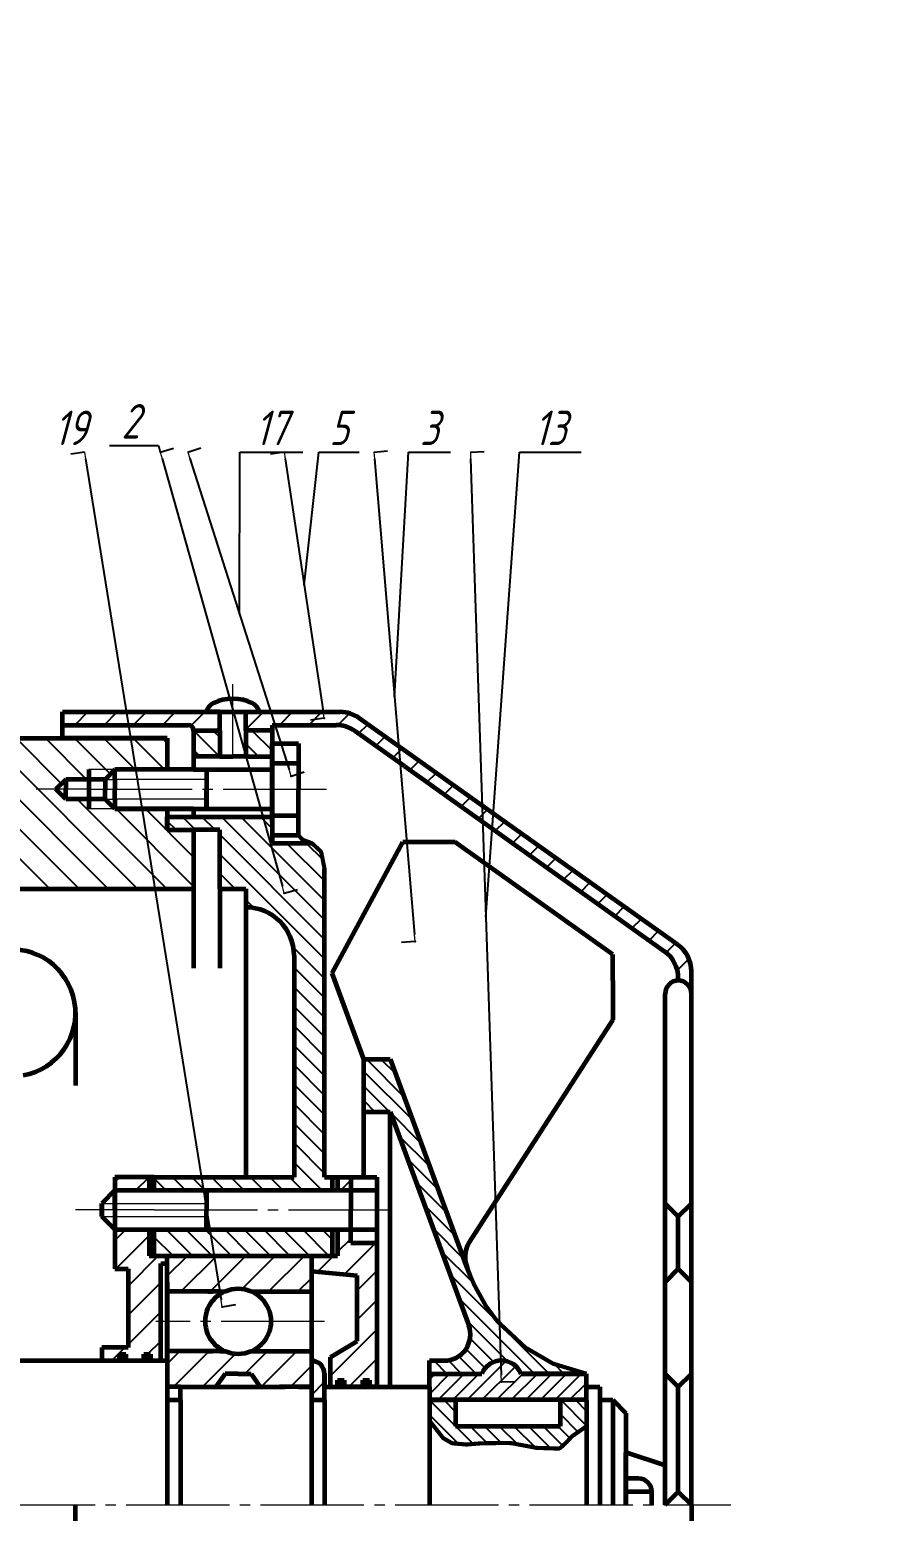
# Model space of a CAD drawing. Header units: millimetres. Extents: x 131 to 972, y 124 to 718.
# Drawn here: x 519.5 to 642.5, y 503.2 to 718.2 of the extents above; entities that cross this region are included whole.
import ezdxf

# ---------------------------------------------------------------- set-up
doc = ezdxf.new("R2010")
doc.units = ezdxf.units.MM
for name, pattern in [('K5LT_AXLED', [19.5, 15, -1.5, 1.5, -1.5]), ('K5LT_BASIC', [0]), ('K5LT_THIN', [0])]:
    doc.linetypes.add(name, pattern=pattern)
doc.styles.add('KDIMTEXTSTYLE', font='GOST_AU.SHX', dxfattribs={"width": 0.96, "oblique": 15, "height": 5})
doc.dimstyles.new('KDIMSTYLE (1.00)', dxfattribs={"dimtxt": 5, "dimasz": 1, "dimexe": 2, "dimexo": 0, "dimgap": 1, "dimtad": 1, "dimtxsty": 'KDIMTEXTSTYLE', "dimsah": 1, "dimcen": 0, "dimdle": 1, "dimadec": 0, "dimazin": 0, "dimtfac": 0.667, "dimtmove": 0, "dimatfit": 3, "dimfxl": 1, "dimtvp": 1, "dimtfill": 1, "dimtolj": 1, "dimtzin": 0, "dimarcsym": 0})
pattern_1 = [(45, (130.5306, 124.1968), (-2.12132, 2.12132), [])]

# ---------------------------------------------------------------- blocks, each defined once
blk = doc.blocks.new('KDIMARROW_00')
at = {"color": 0, "linetype": 'K5LT_THIN', "lineweight": 18}
blk.add_line((0, 0), (-1, 0), dxfattribs=at)
blk = doc.blocks.new('*D89')
at = {"color": 0, "lineweight": -2, "transparency": 16777216}
for p, q in [((527.46, 656.92), (525.48, 656.6)), ((527.62, 655.93), (547.3, 533.91)), ((547.46, 532.92), (549.43, 533.24))]:
    blk.add_line(p, q, dxfattribs=at)
at = {"layer": 'Defpoints', "color": 0, "transparency": 16777216}
blk.add_point((547.46, 532.92), dxfattribs=at)
blk.add_point((547.46, 532.92), dxfattribs=at)
at = {"color": 0, "lineweight": -2, "transparency": 16777216, "rotation": 279.1623470457217}
blk.add_blockref('KDIMARROW_00', (547.46, 532.92), dxfattribs=at)
at = {"color": 7, "transparency": 16777216, "insert": (525.46, 660.42), "char_height": 5, "attachment_point": 5, "style": 'KDIMTEXTSTYLE', "bg_fill": 3, "box_fill_scale": 1.1, "bg_fill_color": 256, "bg_fill_true_color": 13158600, "bg_fill_transparency": 0}
blk.add_mtext('\\A1;\\H5.0;\\W0.965;\\Q15;\\H5.0;\\W0.965;\\Q15;\\Q15;19', dxfattribs=at)
at = {"layer": 'Defpoints', "color": 0, "transparency": 16777216}
blk.add_point((527.46, 656.92), dxfattribs=at)
at = {"color": 0, "lineweight": -2, "transparency": 16777216, "rotation": 99.16234704572172}
blk.add_blockref('KDIMARROW_00', (527.46, 656.92), dxfattribs=at)
blk = doc.blocks.new('*D90')
at = {"color": 0, "lineweight": -2, "transparency": 16777216}
for p, q in [((531.12, 657.88), (538.19, 657.88)), ((538.19, 657.88), (538.46, 656.92)), ((538.46, 656.92), (540.38, 657.46)), ((538.73, 655.96), (556.19, 593.88)), ((556.46, 592.92), (558.38, 593.46))]:
    blk.add_line(p, q, dxfattribs=at)
at = {"layer": 'Defpoints', "color": 0, "transparency": 16777216}
for p in [(538.46, 656.92), (556.46, 592.92), (556.46, 592.92)]:
    blk.add_point(p, dxfattribs=at)
at = {"color": 0, "lineweight": -2, "transparency": 16777216}
for p, rotation in [((538.46, 656.92), 105.7086378290158), ((556.46, 592.92), 285.7086378290157)]:
    blk.add_blockref('KDIMARROW_00', p, dxfattribs=dict(at, rotation=rotation))
at = {"color": 7, "transparency": 16777216, "insert": (534.15, 661.38), "char_height": 5, "attachment_point": 5, "style": 'KDIMTEXTSTYLE', "bg_fill": 3, "box_fill_scale": 1.1, "bg_fill_color": 256, "bg_fill_true_color": 13158600, "bg_fill_transparency": 0}
blk.add_mtext('\\A1;\\H5.0;\\W0.965;\\Q15;\\H5.0;\\W0.965;\\Q15;\\Q15;2', dxfattribs=at)
blk = doc.blocks.new('*D91')
at = {"color": 0, "lineweight": -2, "transparency": 16777216}
for p, q in [((542.46, 656.92), (544.36, 657.53)), ((542.76, 655.97), (557.15, 610.87)), ((549.96, 633.42), (550, 656.92)), ((550, 656.92), (559.15, 656.92)), ((557.46, 609.92), (559.36, 610.53))]:
    blk.add_line(p, q, dxfattribs=at)
at = {"layer": 'Defpoints', "color": 0, "transparency": 16777216}
for p in [(542.46, 656.92), (557.46, 609.92), (557.46, 609.92)]:
    blk.add_point(p, dxfattribs=at)
at = {"color": 0, "lineweight": -2, "transparency": 16777216}
for p, rotation in [((542.46, 656.92), 107.7004277886672), ((557.46, 609.92), 287.7004277886672)]:
    blk.add_blockref('KDIMARROW_00', p, dxfattribs=dict(at, rotation=rotation))
at = {"color": 7, "transparency": 16777216, "insert": (554.57, 660.42), "char_height": 5, "attachment_point": 5, "style": 'KDIMTEXTSTYLE', "bg_fill": 3, "box_fill_scale": 1.1, "bg_fill_color": 256, "bg_fill_true_color": 13158600, "bg_fill_transparency": 0}
blk.add_mtext('\\A1;\\H5.0;\\W0.965;\\Q15;\\H5.0;\\W0.965;\\Q15;\\Q15;17', dxfattribs=at)
blk = doc.blocks.new('*D92')
at = {"color": 0, "lineweight": -2, "transparency": 16777216}
for p, q in [((556.46, 656.92), (554.48, 656.62)), ((556.61, 655.93), (562.11, 619.32)), ((559.36, 637.63), (561.49, 656.92)), ((561.49, 656.92), (567.33, 656.92)), ((562.26, 618.33), (560.28, 618.03))]:
    blk.add_line(p, q, dxfattribs=at)
at = {"layer": 'Defpoints', "color": 0, "transparency": 16777216}
for p in [(556.46, 656.92), (562.26, 618.33), (562.26, 618.33)]:
    blk.add_point(p, dxfattribs=at)
at = {"color": 0, "lineweight": -2, "transparency": 16777216}
for p, rotation in [((556.46, 656.92), 98.54979667660443), ((562.26, 618.33), 278.5497966766045)]:
    blk.add_blockref('KDIMARROW_00', p, dxfattribs=dict(at, rotation=rotation))
at = {"color": 7, "transparency": 16777216, "insert": (564.41, 660.42), "char_height": 5, "attachment_point": 5, "style": 'KDIMTEXTSTYLE', "bg_fill": 3, "box_fill_scale": 1.1, "bg_fill_color": 256, "bg_fill_true_color": 13158600, "bg_fill_transparency": 0}
blk.add_mtext('\\A1;\\H5.0;\\W0.965;\\Q15;\\H5.0;\\W0.965;\\Q15;\\Q15;5', dxfattribs=at)
blk = doc.blocks.new('*D93')
at = {"color": 0, "lineweight": -2, "transparency": 16777216}
for p, q in [((569.46, 656.92), (571.45, 657.09)), ((569.54, 655.92), (575.37, 586.92)), ((572.46, 621.42), (574.49, 656.92)), ((574.49, 656.92), (580.56, 656.92)), ((575.46, 585.92), (573.46, 585.75))]:
    blk.add_line(p, q, dxfattribs=at)
at = {"layer": 'Defpoints', "color": 0, "transparency": 16777216}
for p in [(569.46, 656.92), (575.46, 585.92), (575.46, 585.92)]:
    blk.add_point(p, dxfattribs=at)
at = {"color": 0, "lineweight": -2, "transparency": 16777216}
for p, rotation in [((569.46, 656.92), 94.83041995828992), ((575.46, 585.92), 274.83041995829)]:
    blk.add_blockref('KDIMARROW_00', p, dxfattribs=dict(at, rotation=rotation))
at = {"color": 7, "transparency": 16777216, "insert": (577.52, 660.42), "char_height": 5, "attachment_point": 5, "style": 'KDIMTEXTSTYLE', "bg_fill": 3, "box_fill_scale": 1.1, "bg_fill_color": 256, "bg_fill_true_color": 13158600, "bg_fill_transparency": 0}
blk.add_mtext('\\A1;\\H5.0;\\W0.965;\\Q15;\\H5.0;\\W0.965;\\Q15;\\Q15;3', dxfattribs=at)
blk = doc.blocks.new('*D94')
at = {"color": 0, "lineweight": -2, "transparency": 16777216}
for p, q in [((583.46, 656.92), (585.46, 656.99)), ((583.49, 655.92), (587.93, 523.02)), ((585.71, 589.47), (590.6, 656.92)), ((590.6, 656.92), (599.52, 656.92)), ((587.97, 522.02), (589.96, 522.09))]:
    blk.add_line(p, q, dxfattribs=at)
at = {"layer": 'Defpoints', "color": 0, "transparency": 16777216}
for p in [(583.46, 656.92), (587.97, 522.02), (587.97, 522.02)]:
    blk.add_point(p, dxfattribs=at)
at = {"color": 0, "lineweight": -2, "transparency": 16777216}
for p, rotation in [((583.46, 656.92), 91.91386489832455), ((587.97, 522.02), 271.9138648983246)]:
    blk.add_blockref('KDIMARROW_00', p, dxfattribs=dict(at, rotation=rotation))
at = {"color": 7, "transparency": 16777216, "insert": (595.06, 660.42), "char_height": 5, "attachment_point": 5, "style": 'KDIMTEXTSTYLE', "bg_fill": 3, "box_fill_scale": 1.1, "bg_fill_color": 256, "bg_fill_true_color": 13158600, "bg_fill_transparency": 0}
blk.add_mtext('\\A1;\\H5.0;\\W0.965;\\Q15;\\H5.0;\\W0.965;\\Q15;\\Q15;13', dxfattribs=at)
blk = doc.blocks.new('KDIMARROW_01')
blk.add_hatch(color=0).paths.add_polyline_path([(-5, -0.66), (0, 0), (-5, 0.66), (-4.5, 0)])
at = {"color": 0, "linetype": 'K5LT_THIN', "lineweight": 18}
for p, q in [((-4.5, 0), (-5, 0.66)), ((-5, 0.66), (0, 0)), ((0, 0), (-5, -0.66)), ((-5, -0.66), (-4.5, 0)), ((0, 0), (-1, 0))]:
    blk.add_line(p, q, dxfattribs=at)
blk = doc.blocks.new('*D115')
at = {"color": 0, "lineweight": -2, "transparency": 16777216}
for p, q in [((250.53, 504.2), (250.53, 357.92)), ((615.53, 504.2), (615.53, 357.92)), ((614.53, 359.92), (251.53, 359.92))]:
    blk.add_line(p, q, dxfattribs=at)
at = {"layer": 'Defpoints', "color": 0, "transparency": 16777216}
for p in [(250.53, 504.2), (615.53, 504.2), (250.53, 359.92)]:
    blk.add_point(p, dxfattribs=at)
at = {"color": 0, "lineweight": -2, "transparency": 16777216, "rotation": 180}
blk.add_blockref('KDIMARROW_01', (250.53, 359.92), dxfattribs=at)
at = {"color": 0, "lineweight": -2, "transparency": 16777216}
blk.add_blockref('KDIMARROW_01', (615.53, 359.92), dxfattribs=at)
at = {"color": 7, "transparency": 16777216, "insert": (433.53, 363.42), "char_height": 5, "attachment_point": 5, "style": 'KDIMTEXTSTYLE', "bg_fill": 3, "box_fill_scale": 1.1, "bg_fill_color": 256, "bg_fill_true_color": 13158600, "bg_fill_transparency": 0}
blk.add_mtext('\\A1;\\H5.0;\\W0.965;\\Q15;365', dxfattribs=at)
blk = doc.blocks.new('U13')
at = {"true_color": 0x010101}
blk.add_hatch(color=18, dxfattribs=at).paths.add_polyline_path([(405.55, 400.91), (406.5, 400.91), (406.5, 401.86), (405.55, 401.86)])
at = {"color": 5, "linetype": 'K5LT_BASIC', "lineweight": 60, "true_color": 0x0000ff}
for p, q in [((405.55, 401.86), (406.5, 401.86)), ((405.55, 400.91), (405.55, 401.86)), ((406.5, 401.86), (406.5, 400.91))]:
    blk.add_line(p, q, dxfattribs=at)
blk = doc.blocks.new('U14')
at = {"true_color": 0x010101}
blk.add_hatch(color=18, dxfattribs=at).paths.add_polyline_path([(402.01, 400.91), (402.96, 400.91), (402.96, 401.86), (402.01, 401.86)])
at = {"color": 5, "linetype": 'K5LT_BASIC', "lineweight": 60, "true_color": 0x0000ff}
for p, q in [((402.01, 401.86), (402.96, 401.86)), ((402.01, 400.91), (402.01, 401.86)), ((402.96, 401.86), (402.96, 400.91))]:
    blk.add_line(p, q, dxfattribs=at)
blk = doc.blocks.new('U15')
at = {"true_color": 0x010101}
blk.add_hatch(color=18, dxfattribs=at).paths.add_polyline_path([(433.671866, 397.109378), (434.622387, 397.109378), (434.622387, 398.059899), (433.671866, 398.059899)])
at = {"color": 5, "linetype": 'K5LT_BASIC', "lineweight": 60, "true_color": 0x0000ff}
for p, q in [((433.671866, 398.059899), (434.622387, 398.059899)), ((433.671866, 397.109378), (433.671866, 398.059899)), ((434.622387, 398.059899), (434.622387, 397.109378))]:
    blk.add_line(p, q, dxfattribs=at)
blk = doc.blocks.new('U16')
at = {"true_color": 0x010101}
blk.add_hatch(color=18, dxfattribs=at).paths.add_polyline_path([(437.33, 397.11), (438.28, 397.11), (438.28, 398.06), (437.33, 398.06)])
at = {"color": 5, "linetype": 'K5LT_BASIC', "lineweight": 60, "true_color": 0x0000ff}
for p, q in [((437.33, 398.06), (438.28, 398.06)), ((437.33, 397.11), (437.33, 398.06)), ((438.28, 398.06), (438.28, 397.11))]:
    blk.add_line(p, q, dxfattribs=at)

msp = doc.modelspace()

# ---------------------------------------------------------------- hatches: boundary and pattern name
h = msp.add_hatch()
h.set_pattern_fill('МЕТАЛЛ', style=0, pattern_type=0)
h.set_pattern_definition(pattern_1)
h.paths.add_polyline_path([(613.533, 585.462), (567.341, 618.33), (564.757, 619.207), (564.585, 619.21), (550.895, 619.21), (550.895, 616.548), (554.697, 616.548), (554.697, 617.309), (563.978, 617.309), (566.592, 616.526), (566.733, 616.429), (573.887, 611.338), (611.632, 584.481), (613.308, 582.328), (613.63, 580.609), (613.63, 580.238), (615.121, 579.516), (615.531, 578.337), (615.531, 581.589), (614.747, 584.203)])
h.paths.add_polyline_path([(545.192, 619.21), (524.281, 619.21), (524.281, 617.309), (542.531, 617.309), (543.127, 617.02), (543.291, 616.548), (547.093, 616.548), (547.093, 619.21)])
h = msp.add_hatch()
h.set_pattern_fill('МЕТАЛЛ', style=0, pattern_type=0)
h.set_pattern_definition([(315, (130.5306, 124.1968), (2.12132, 2.12132), [])])
h.paths.add_polyline_path([(426.955, 615.408), (424.124, 603.661), (423.146, 602.323), (422.253, 602.1), (415.921, 602.1), (410.218, 602.1), (398.812, 602.1), (398.812, 598.298), (398.812, 597.348), (398.812, 593.546), (440.635, 593.546), (440.635, 597.348), (438.734, 599.249), (438.734, 601.15), (438.734, 603.051), (438.734, 612.556), (436.833, 612.556), (436.833, 618.259), (433.031, 618.259), (427.642, 618.259)])
h.paths.add_polyline_path([(464.75, 603.661), (461.919, 615.408), (461.75, 615.408), (461.232, 618.259), (455.843, 618.259), (452.041, 618.259), (452.041, 612.556), (450.14, 612.556), (450.14, 603.051), (450.14, 601.15), (450.14, 599.249), (448.239, 597.348), (448.239, 593.546), (482.458, 593.546), (490.062, 593.546), (512.272, 593.546), (510.683, 597.966), (510.595, 598.541), (510.679, 601.592), (510.595, 602.1), (466.62, 602.1), (465.129, 602.823)])
h.paths.add_polyline_path([(512.272, 593.546), (543.291, 593.546), (543.291, 602.1), (539.489, 602.1), (539.489, 604.002), (539.489, 605.142), (531.885, 605.142), (530.459, 606.568), (524.756, 606.568), (523.33, 607.994), (524.756, 609.419), (530.459, 609.419), (531.885, 610.845), (539.489, 610.845), (539.489, 615.408), (506.622, 615.408), (508.141, 611.062), (508.175, 610.842), (508.061, 607.873), (508.175, 607.04), (508.786, 605.701), (509.364, 604.657), (510.596, 602.097), (510.609, 599.94), (510.596, 598.532), (511.899, 594.261)])
h = msp.add_hatch()
h.set_pattern_fill('МЕТАЛЛ', style=0, pattern_type=0)
h.set_pattern_definition([(315, (130.5306, 124.1968), (1.4142136, 1.4142136), [])])
h.paths.add_polyline_path([(562.301, 551.723), (562.301, 596.448), (561.824, 598.841), (561.704, 599.032), (560.529, 600.122), (560.4, 600.199), (554.697, 600.199), (554.697, 602.1), (554.697, 603.241), (554.697, 604.002), (539.489, 604.002), (539.489, 602.1), (543.291, 602.1), (547.093, 602.1), (547.093, 593.546), (550.895, 593.546), (550.895, 590.866), (554.12, 590.078), (556.618, 587.89), (557.824, 584.796), (557.885, 583.876), (557.885, 551.723), (550.895, 551.723), (537.588, 551.723), (537.588, 549.822), (563.395, 549.822), (563.395, 551.723)])
h.paths.add_polyline_path([(550.895, 616.548), (550.895, 612.746), (554.697, 612.746), (554.697, 616.548)])
h.paths.add_polyline_path([(543.291, 616.548), (543.291, 612.746), (547.093, 612.746), (547.093, 616.548)])
h.paths.add_polyline_path([(556.598, 540.317), (563.395, 540.317), (563.395, 544.119), (545.192, 544.119), (537.588, 544.119), (537.588, 540.317)])
h.paths.add_polyline_path([(512.874, 403.442), (512.874, 411.046), (509.072, 411.046), (509.072, 403.442)])
h.paths.add_polyline_path([(497.666, 403.442), (497.666, 411.046), (493.864, 411.046), (492.935, 408.31), (492.98, 407.425), (493.698, 405.813), (493.864, 405.275), (493.512, 403.744), (493.375, 403.442)])
h = msp.add_hatch()
h.set_pattern_fill('МЕТАЛЛ', style=0, pattern_type=0)
h.set_pattern_definition([(315, (130.5306, 124.1968), (1.06066, 1.06066), [])])
h.paths.add_polyline_path([(577.51, 516.424), (579.515, 513.871), (580.814, 513.122), (582.907, 512.943), (585.118, 513.124), (588.887, 513.171), (589.518, 513.123), (593.064, 512.456), (596.274, 512.351), (596.522, 512.457), (597.407, 513.269), (598.169, 514.105), (600.322, 515.603), (600.322, 519.405), (596.52, 519.405), (596.52, 515.603), (581.312, 515.603), (581.312, 519.405), (577.51, 519.405)])
h.paths.add_polyline_path([(600.322, 523.207), (595.453, 524.676), (591.44, 527.014), (587.354, 530.838), (585.692, 533.071), (584.012, 536.116), (583.441, 537.465), (583.053, 538.426), (582.981, 538.605), (582.554, 539.662), (571.807, 568.832), (568.005, 568.832), (568.005, 566.931), (568.005, 561.228), (571.807, 561.228), (583.229, 530.225), (583.295, 527.792), (581.872, 525.817), (579.661, 525.108), (577.51, 525.108), (577.51, 523.207), (585.114, 523.207), (586.615, 524.798), (588.793, 524.995), (590.556, 523.702), (590.817, 523.207)])
at = {"true_color": 0x010101}
h = msp.add_hatch(color=18, dxfattribs=at)
h.paths.add_polyline_path([(536.867, 551.723), (536.867, 549.822), (537.588, 549.822), (537.588, 551.723)])
h.paths.add_polyline_path([(564.202, 549.822), (564.202, 551.723), (563.395, 551.723), (563.395, 549.822)])
h = msp.add_hatch()
h.set_pattern_fill('МЕТАЛЛ', style=0, pattern_type=0)
h.set_pattern_definition(pattern_1)
h.paths.add_polyline_path([(569.906, 521.306), (569.906, 542.218), (566.104, 542.218), (566.104, 544.119), (564.202, 544.119), (564.202, 540.317), (560.4, 540.317), (560.4, 538.07), (567.054, 537.465), (567.054, 527.96), (563.161, 525.624), (563.161, 521.306), (564.202, 521.306), (564.202, 522.257), (565.153, 522.257), (565.153, 521.306), (567.861, 521.306), (567.861, 522.257), (568.812, 522.257), (568.812, 521.306)])
h.paths.add_polyline_path([(566.104, 549.822), (566.104, 551.723), (564.202, 551.723), (564.202, 549.822)])
h = msp.add_hatch(color=18, dxfattribs=at)
h.paths.add_polyline_path([(536.867, 544.119), (536.867, 540.317), (537.588, 540.317), (537.588, 544.119)])
h.paths.add_polyline_path([(564.202, 540.317), (564.202, 544.119), (563.395, 544.119), (563.395, 540.317)])
h = msp.add_hatch()
h.set_pattern_fill('МЕТАЛЛ', style=0, pattern_type=0)
h.set_pattern_definition(pattern_1)
h.paths.add_polyline_path([(324.671, 521.306), (331.725, 521.306), (333.042, 523.207), (334.944, 523.207), (336.845, 523.207), (338.162, 521.306), (341.781, 521.306), (345.583, 521.306), (345.583, 525.108), (345.583, 526.497), (336.936, 526.497), (334.235, 526.112), (332.951, 526.497), (332.275, 526.497), (324.671, 526.497)])
h.paths.add_polyline_path([(541.39, 521.306), (546.542, 521.306), (547.86, 523.207), (548.044, 523.207), (549.761, 523.207), (549.945, 523.207), (551.662, 523.207), (552.98, 521.306), (555.744, 521.306), (556.598, 521.306), (558.499, 521.306), (560.4, 521.306), (560.4, 526.497), (556.598, 526.497), (551.754, 526.497), (549.053, 526.112), (547.769, 526.497), (547.093, 526.497), (546.051, 526.497), (545.375, 526.497), (539.489, 526.497), (539.489, 525.108), (539.489, 521.306)])
h = msp.add_hatch()
h.set_pattern_fill('МЕТАЛЛ', style=0, pattern_type=0)
h.set_pattern_definition(pattern_1)
h.paths.add_polyline_path([(560.4, 525.108), (560.4, 521.306), (560.4, 519.405), (562.301, 519.405), (562.301, 521.306), (562.301, 523.207), (561.579, 524.699)])
h = msp.add_hatch()
h.set_pattern_fill('МЕТАЛЛ', style=0, pattern_type=0)
h.set_pattern_definition([(45, (130.5306, 124.1968), (-1.06066, 1.06066), [])])
h.paths.add_polyline_path([(581.312, 519.405), (600.322, 519.405), (600.322, 521.306), (600.322, 523.207), (590.817, 523.207), (589.316, 524.798), (587.138, 524.995), (585.375, 523.702), (585.114, 523.207), (577.51, 523.207), (577.51, 521.306), (577.51, 519.405)])

# ---------------------------------------------------------------- linework, layer by layer
at = {"color": 5, "linetype": 'K5LT_BASIC', "lineweight": 60, "true_color": 0x0000ff}
for p, q in [((562.301, 551.723), (562.301, 596.448)), ((557.885, 583.876), (557.885, 551.723)), ((604.124, 580.238), (604.124, 584.041)), ((568.005, 568.832), (563.412, 581.298)), ((613.63, 580.238), (613.63, 580.609)), ((604.124, 580.238), (604.124, 574.535)), ((568.005, 561.228), (568.005, 568.832)), ((568.005, 568.832), (571.807, 568.832)), ((568.005, 551.723), (568.005, 566.931)), ((568.005, 561.228), (571.807, 561.228)), ((571.807, 521.306), (571.807, 561.228)), ((550.895, 551.723), (557.885, 551.723)), ((562.301, 551.723), (566.104, 551.723)), ((563.395, 551.723), (563.395, 549.822)), ((564.202, 551.723), (564.202, 549.822)), ((566.104, 551.723), (566.104, 549.822)), ((566.104, 551.723), (569.906, 551.723)), ((569.906, 551.723), (569.906, 546.97)), ((566.104, 549.822), (566.104, 546.97)), ((566.104, 549.822), (569.906, 549.822)), ((566.104, 544.119), (566.104, 546.97)), ((569.906, 546.97), (569.906, 521.306)), ((613.63, 546.02), (611.729, 547.921)), ((613.63, 546.02), (615.531, 547.921)), ((613.63, 538.416), (613.63, 546.02)), ((563.395, 544.119), (563.395, 540.317)), ((564.202, 544.119), (564.202, 540.317)), ((566.104, 544.119), (569.906, 544.119)), ((566.104, 542.218), (566.104, 544.119)), ((566.104, 542.218), (569.906, 542.218)), ((560.4, 540.317), (560.4, 521.306)), ((560.4, 538.07), (567.054, 537.465)), ((567.054, 527.96), (567.054, 537.465)), ((567.054, 527.96), (567.054, 537.465)), ((613.63, 538.416), (611.729, 536.515)), ((613.63, 538.416), (615.531, 536.515)), ((551.754, 535.126), (556.598, 535.126)), ((551.754, 535.126), (560.4, 535.126)), ((533.786, 527.009), (529.984, 527.009)), ((529.984, 527.009), (529.984, 525.108)), ((563.161, 525.624), (567.054, 527.96)), ((495.765, 525.108), (539.489, 525.108)), ((538.531, 525.197), (538.531, 525.108)), ((545.375, 526.497), (539.489, 526.497)), ((547.093, 526.497), (539.489, 526.497)), ((539.489, 525.108), (539.489, 519.405)), ((545.375, 526.497), (546.051, 526.497)), ((547.093, 526.497), (547.769, 526.497)), ((551.754, 526.497), (556.598, 526.497)), ((551.754, 526.497), (560.4, 526.497)), ((563.161, 521.306), (563.161, 525.624)), ((577.51, 521.306), (577.51, 525.108)), ((577.51, 525.108), (579.661, 525.108)), ((547.86, 523.207), (546.542, 521.306)), ((548.044, 523.207), (547.86, 523.207)), ((548.044, 523.207), (547.86, 523.207)), ((548.044, 523.207), (547.86, 523.207)), ((549.761, 523.207), (547.86, 523.207)), ((549.761, 523.207), (549.945, 523.207)), ((549.761, 523.207), (549.945, 523.207)), ((549.761, 523.207), (551.662, 523.207)), ((549.761, 523.207), (551.662, 523.207)), ((551.662, 523.207), (552.98, 521.306)), ((562.301, 521.306), (562.301, 523.207)), ((562.301, 523.207), (562.301, 521.306)), ((611.729, 523.207), (613.63, 521.306)), ((613.63, 521.306), (615.531, 523.207)), ((541.39, 521.306), (539.489, 521.306)), ((541.39, 519.405), (541.39, 521.306)), ((541.39, 521.306), (556.598, 521.306)), ((559.546, 521.306), (555.744, 521.306)), ((560.4, 521.306), (556.598, 521.306)), ((558.499, 521.306), (560.4, 521.306)), ((562.301, 519.405), (562.301, 521.306)), ((562.301, 521.306), (577.51, 521.306)), ((569.906, 521.306), (564.202, 521.306)), ((569.906, 521.306), (571.807, 521.306)), ((613.63, 506.098), (613.63, 521.306)), ((539.489, 519.405), (541.39, 519.405)), ((560.4, 519.405), (562.301, 519.405)), ((600.322, 519.405), (577.51, 519.405)), ((577.51, 519.405), (581.312, 519.405)), ((581.312, 519.405), (581.312, 515.603)), ((596.52, 515.603), (596.52, 519.405)), ((602.223, 519.405), (604.124, 519.405)), ((604.124, 519.405), (606.025, 517.504)), ((581.312, 515.603), (596.52, 515.603)), ((611.729, 509.9), (606.025, 511.801)), ((607.877, 507.999), (606.025, 507.999)), ((609.778, 506.098), (606.025, 506.098))]:
    msp.add_line(p, q, dxfattribs=at)
at = {"color": 30, "linetype": 'K5LT_AXLED', "lineweight": 18, "true_color": 0xff8000}
msp.add_line((562.301, 530.811), (537.812, 530.811), dxfattribs=at)
at = {"color": 5, "linetype": 'K5LT_BASIC', "true_color": 0x0000ff, "const_width": 0.6}
msp.add_lwpolyline([(577.51, 516.424), (579.515, 513.871), (580.814, 513.122), (582.907, 512.943), (585.118, 513.124), (588.887, 513.171), (589.518, 513.123), (593.064, 512.456), (596.274, 512.351), (596.522, 512.457), (597.407, 513.269), (598.169, 514.105), (600.322, 515.603)], dxfattribs=at)
at = {"color": 5, "linetype": 'K5LT_BASIC', "lineweight": 60, "true_color": 0x0000ff}
for centre, radius, end in [((550.895, 583.876), 6.99, 90), ((610.778, 581.589), 4.753, 54.56669), ((608.877, 580.609), 4.753, 54.56669), ((613.63, 578.337), 1.901, 180), ((560.4, 523.207), 1.901, 90), ((607.877, 506.098), 1.901, 90)]:
    msp.add_arc(centre, radius, 0, end, dxfattribs=at)

# ---------------------------------------------------------------- block references
for name in ['U14', 'U13', 'U15', 'U16']:
    msp.add_blockref(name, (130.531, 124.197))

# ---------------------------------------------------------------- next in the draw order: dimensions: what is measured, and where the dimension line sits
at = {"color": 7}
for base, p1, p2, angle, text, picture, middle in [((547.458, 532.921), (527.458, 656.921), (547.458, 532.921), 279.16235, '\\H5.0;\\W0.965;\\Q15;\\H5.0;\\W0.965;\\Q15;\\Q15;19', '*D89', (525.458, 656.921)), ((575.458, 585.921), (569.458, 656.921), (575.458, 585.921), 274.83042, '\\H5.0;\\W0.965;\\Q15;\\H5.0;\\W0.965;\\Q15;\\Q15;3', '*D93', (575.486, 656.921)), ((587.965, 522.019), (583.458, 656.921), (587.965, 522.019), 271.91386, '\\H5.0;\\W0.965;\\Q15;\\H5.0;\\W0.965;\\Q15;\\Q15;13', '*D94', (591.602, 656.921))]:
    dim = msp.add_linear_dim(base=base, p1=p1, p2=p2, angle=angle, text=text, dimstyle='KDIMSTYLE (1.00)', override={"dimexo": 0, "dimtoh": 1, "dimblk1": 'KDIMARROW_00', "dimblk2": 'KDIMARROW_00', "dimse1": 0, "dimse2": 0, "dimclrt": 7, "dimtmove": 1, "dimtolj": 1}, dxfattribs=at)
    dim.commit()
    dim.dimension.update_dxf_attribs({"geometry": picture, "text_midpoint": middle, "dimtype": 161})
dim = msp.add_linear_dim(base=(250.531, 359.921), p1=(615.531, 504.197), p2=(250.531, 504.197), dimstyle='KDIMSTYLE (1.00)', override={"dimexo": 0, "dimpost": '\\H5.0;\\W0.965;\\Q15;<>', "dimblk1": 'KDIMARROW_01', "dimblk2": 'KDIMARROW_01', "dimse1": 0, "dimse2": 0, "dimclrt": 7, "dimtolj": 1}, dxfattribs=at)
dim.commit()
dim.dimension.update_dxf_attribs({"geometry": '*D115', "text_midpoint": (433.531, 359.921), "dimtype": 160})

# ---------------------------------------------------------------- next in the draw order: hatches: boundary and pattern name
h = msp.add_hatch()
h.set_pattern_fill('МЕТАЛЛ', style=0, pattern_type=0)
h.set_pattern_definition(pattern_1)
h.paths.add_polyline_path([(531.885, 549.822), (536.867, 549.822), (536.867, 551.723), (531.885, 551.723)])
h = msp.add_hatch()
h.set_pattern_fill('МЕТАЛЛ', style=0, pattern_type=0)
h.set_pattern_definition(pattern_1)
h.paths.add_polyline_path([(533.786, 538.416), (533.786, 527.009), (529.984, 527.009), (529.984, 525.108), (532.538, 525.108), (532.538, 526.059), (533.489, 526.059), (533.489, 525.108), (536.081, 525.108), (536.081, 526.059), (537.032, 526.059), (537.032, 525.108), (538.531, 525.108), (538.531, 525.197), (538.531, 539.197), (539.489, 539.197), (539.489, 540.317), (536.867, 540.317), (536.867, 544.119), (531.885, 544.119), (531.885, 538.416)])
h = msp.add_hatch()
h.set_pattern_fill('МЕТАЛЛ', style=0, pattern_type=0)
h.set_pattern_definition(pattern_1)
h.paths.add_polyline_path([(345.583, 540.317), (324.671, 540.317), (324.671, 536.515), (324.671, 535.126), (332.275, 535.126), (332.951, 535.126), (335.652, 535.511), (336.936, 535.126), (345.583, 535.126)])
h.paths.add_polyline_path([(551.754, 535.126), (556.598, 535.126), (560.4, 535.126), (560.4, 540.317), (539.489, 540.317), (539.489, 536.515), (539.489, 535.126), (545.375, 535.126), (546.051, 535.126), (547.093, 535.126), (547.769, 535.126), (550.47, 535.511)])

# ---------------------------------------------------------------- next in the draw order: linework, layer by layer
at = {"color": 5, "linetype": 'K5LT_BASIC', "lineweight": 60, "true_color": 0x0000ff}
for p, q in [((524.281, 615.408), (524.281, 619.21)), ((573.887, 611.338), (566.733, 616.429)), ((528.083, 610.845), (528.083, 605.142)), ((573.887, 611.338), (611.632, 584.481)), ((524.756, 609.419), (523.33, 607.994)), ((524.756, 609.419), (524.756, 607.994)), ((524.756, 606.568), (523.33, 607.994)), ((524.756, 606.568), (524.756, 607.994)), ((563.412, 581.298), (573.646, 600.317)), ((581.25, 600.317), (573.646, 600.317)), ((604.124, 584.041), (581.25, 600.317)), ((615.531, 504.197), (615.531, 581.589)), ((611.729, 504.197), (611.729, 578.337)), ((526.178, 575.61), (526.178, 565.03)), ((604.124, 574.535), (583.213, 542.218)), ((571.807, 568.832), (582.554, 539.662)), ((571.807, 561.228), (583.229, 530.225)), ((537.588, 551.723), (531.885, 551.723)), ((531.885, 551.723), (531.885, 538.416)), ((536.867, 551.723), (536.867, 549.822)), ((537.588, 551.723), (550.895, 551.723)), ((537.588, 549.822), (537.588, 551.723)), ((531.885, 549.822), (529.984, 547.921)), ((531.885, 546.97), (531.885, 549.822)), ((531.885, 549.822), (566.104, 549.822)), ((537.588, 549.822), (545.192, 549.822)), ((545.192, 549.822), (545.192, 546.97)), ((529.984, 547.921), (529.984, 546.97)), ((529.984, 546.97), (529.984, 547.921)), ((529.984, 546.02), (529.984, 546.97)), ((529.984, 546.97), (529.984, 546.02)), ((531.885, 544.119), (529.984, 546.02)), ((545.192, 544.119), (545.192, 546.97)), ((531.885, 544.119), (566.104, 544.119)), ((536.867, 544.119), (536.867, 540.317)), ((537.588, 540.317), (537.588, 544.119)), ((537.588, 544.119), (545.192, 544.119)), ((536.867, 540.317), (564.202, 540.317)), ((539.489, 525.108), (539.489, 540.317)), ((539.489, 536.515), (539.489, 540.317)), ((582.554, 539.662), (583.441, 537.465)), ((531.885, 538.416), (533.786, 538.416)), ((533.786, 538.416), (533.786, 527.009)), ((538.531, 525.197), (538.531, 539.197)), ((538.531, 539.197), (539.489, 539.197)), ((539.489, 536.515), (539.489, 521.306)), ((545.375, 535.126), (539.489, 535.126)), ((547.093, 535.126), (539.489, 535.126)), ((545.375, 535.126), (546.051, 535.126)), ((547.093, 535.126), (547.769, 535.126)), ((577.51, 523.207), (585.114, 523.207)), ((577.51, 523.207), (585.114, 523.207)), ((590.817, 523.207), (600.322, 523.207)), ((600.322, 523.207), (590.817, 523.207)), ((600.322, 519.405), (600.322, 523.207)), ((560.4, 521.306), (560.4, 504.197)), ((577.51, 521.306), (577.51, 504.197)), ((600.322, 519.405), (600.322, 521.306)), ((600.322, 521.306), (602.223, 521.306)), ((602.223, 521.306), (602.223, 504.197)), ((539.489, 519.405), (539.489, 504.197)), ((541.39, 519.405), (541.39, 504.197)), ((562.301, 519.405), (562.301, 504.197)), ((600.322, 519.405), (600.322, 504.197)), ((604.124, 519.405), (604.124, 504.197)), ((606.025, 517.504), (606.025, 504.197)), ((606.025, 504.197), (606.025, 511.801)), ((611.729, 504.197), (611.729, 509.9)), ((609.778, 504.197), (609.778, 506.098)), ((611.729, 504.197), (613.63, 506.098)), ((613.63, 506.098), (615.531, 504.197)), ((526.182, 403.442), (526.182, 504.197)), ((615.531, 504.197), (615.531, 428.155))]:
    msp.add_line(p, q, dxfattribs=at)
at = {"color": 30, "linetype": 'K5LT_AXLED', "lineweight": 18, "true_color": 0xff8000}
for p, q in [((528.083, 607.994), (520.441, 607.994)), ((537.588, 546.97), (526.182, 546.97)), ((537.588, 546.97), (571.807, 546.97)), ((241.025, 504.197), (621.234, 504.197))]:
    msp.add_line(p, q, dxfattribs=at)
at = {"color": 7, "linetype": 'K5LT_THIN', "lineweight": 18}
for p, q in [((529.984, 547.921), (545.192, 547.921)), ((529.984, 546.02), (545.192, 546.02))]:
    msp.add_line(p, q, dxfattribs=at)
at = {"color": 5, "linetype": 'K5LT_BASIC', "true_color": 0x0000ff, "const_width": 0.6}
msp.add_lwpolyline([(600.322, 523.207), (595.453, 524.676), (591.44, 527.014), (587.354, 530.838), (585.692, 533.071), (584.012, 536.116), (583.441, 537.465)], dxfattribs=at)
at = {"color": 5, "linetype": 'K5LT_BASIC', "lineweight": 60, "true_color": 0x0000ff}
msp.add_circle((549.761, 530.811), 4.753, dxfattribs=at)
for centre, radius, start, end in [((517.01, 575.563), 9.168, 279.84441, 99.84441), ((587.078, 540.155), 4.381, 151.91354, 203.24817), ((579.661, 528.91), 3.802, 270, 20.22486), ((587.965, 522.019), 3.089, 22.61986, 157.38014)]:
    msp.add_arc(centre, radius, start, end, dxfattribs=at)
for p in [(575.458, 585.921), (547.458, 532.921), (587.965, 522.019)]:
    msp.add_point(p)

# ---------------------------------------------------------------- next in the draw order: dimensions: what is measured, and where the dimension line sits
at = {"color": 7}
dim = msp.add_linear_dim(base=(556.458, 592.921), p1=(538.458, 656.921), p2=(556.458, 592.921), angle=285.70864, text='\\H5.0;\\W0.965;\\Q15;\\H5.0;\\W0.965;\\Q15;\\Q15;2', dimstyle='KDIMSTYLE (1.00)', override={"dimexo": 0, "dimtoh": 1, "dimblk1": 'KDIMARROW_00', "dimblk2": 'KDIMARROW_00', "dimse1": 0, "dimse2": 0, "dimclrt": 7, "dimtmove": 1, "dimtolj": 1}, dxfattribs=at)
dim.commit()
dim.dimension.update_dxf_attribs({"geometry": '*D90', "text_midpoint": (536.458, 656.921), "dimtype": 161})

# ---------------------------------------------------------------- next in the draw order: linework, layer by layer
at = {"color": 5, "linetype": 'K5LT_BASIC', "lineweight": 60, "true_color": 0x0000ff}
for p, q in [((461.75, 615.408), (539.489, 615.408)), ((539.489, 615.408), (524.281, 615.408)), ((539.489, 615.408), (539.489, 610.845)), ((531.885, 610.845), (530.459, 609.419)), ((531.885, 609.419), (531.885, 610.845)), ((530.459, 609.419), (524.756, 609.419)), ((530.459, 609.419), (530.459, 607.994)), ((531.885, 609.419), (531.885, 607.994)), ((530.459, 606.568), (524.756, 606.568)), ((530.459, 606.568), (530.459, 607.994)), ((531.885, 605.142), (530.459, 606.568)), ((531.885, 606.568), (531.885, 607.994)), ((531.885, 606.568), (531.885, 605.142)), ((545.192, 607.994), (545.192, 605.142)), ((545.192, 605.142), (545.192, 607.994)), ((558.499, 601.34), (558.499, 607.994)), ((531.885, 605.142), (554.697, 605.142)), ((543.291, 605.142), (531.885, 605.142)), ((539.489, 605.142), (539.489, 602.1)), ((543.291, 605.142), (554.697, 605.142)), ((543.291, 605.142), (543.291, 604.002)), ((554.697, 603.241), (554.697, 605.142)), ((554.697, 604.192), (558.499, 604.192)), ((539.489, 602.1), (539.489, 604.002)), ((539.489, 604.002), (554.697, 604.002)), ((539.489, 602.1), (543.291, 602.1)), ((543.291, 602.1), (543.291, 593.546)), ((547.093, 602.1), (543.291, 602.1)), ((547.093, 593.546), (547.093, 602.1)), ((554.697, 604.002), (554.697, 600.199)), ((554.697, 601.34), (558.499, 601.34)), ((554.697, 600.199), (560.4, 600.199)), ((357.939, 593.546), (543.291, 593.546)), ((543.291, 593.546), (543.291, 582.062)), ((547.093, 593.546), (550.895, 593.546)), ((547.093, 593.546), (547.093, 582.062)), ((550.895, 593.546), (550.895, 551.723)), ((550.895, 593.546), (550.895, 589.744))]:
    msp.add_line(p, q, dxfattribs=at)
at = {"color": 7, "linetype": 'K5LT_THIN', "lineweight": 18}
for p, q in [((531.885, 610.845), (528.083, 610.845)), ((530.459, 609.419), (531.885, 609.419)), ((530.459, 606.568), (531.885, 606.568)), ((545.192, 606.568), (531.885, 606.568)), ((531.885, 605.142), (528.083, 605.142))]:
    msp.add_line(p, q, dxfattribs=at)
at = {"color": 30, "linetype": 'K5LT_AXLED', "lineweight": 18, "true_color": 0xff8000}
msp.add_line((528.083, 607.994), (563.978, 607.994), dxfattribs=at)
at = {"color": 5, "linetype": 'K5LT_BASIC', "true_color": 0x0000ff, "const_width": 0.6}
msp.add_lwpolyline([(562.301, 596.448), (561.824, 598.841), (561.704, 599.032), (560.529, 600.122), (560.399, 600.2), (559.088, 600.692), (558.499, 601.34)], dxfattribs=at)
msp.add_point((556.458, 592.921))

# ---------------------------------------------------------------- next in the draw order: dimensions: what is measured, and where the dimension line sits
at = {"color": 7}
dim = msp.add_linear_dim(base=(557.458, 609.921), p1=(542.458, 656.921), p2=(557.458, 609.921), angle=287.70043, text='\\H5.0;\\W0.965;\\Q15;\\H5.0;\\W0.965;\\Q15;\\Q15;17', dimstyle='KDIMSTYLE (1.00)', override={"dimexo": 0, "dimtoh": 1, "dimblk1": 'KDIMARROW_00', "dimblk2": 'KDIMARROW_00', "dimse1": 0, "dimse2": 0, "dimclrt": 7, "dimtmove": 1, "dimtolj": 1}, dxfattribs=at)
dim.commit()
dim.dimension.update_dxf_attribs({"geometry": '*D91', "text_midpoint": (550.999, 656.921), "dimtype": 161})

# ---------------------------------------------------------------- next in the draw order: linework, layer by layer
at = {"color": 30, "linetype": 'K5LT_AXLED', "lineweight": 18, "true_color": 0xff8000}
msp.add_line((548.994, 612.746), (548.994, 623.24), dxfattribs=at)
at = {"color": 5, "linetype": 'K5LT_BASIC', "lineweight": 60, "true_color": 0x0000ff}
for p, q in [((547.093, 619.21), (545.192, 619.21)), ((547.093, 616.548), (547.093, 619.21)), ((550.895, 616.548), (550.895, 619.21)), ((524.281, 617.309), (542.531, 617.309)), ((524.281, 617.309), (542.531, 617.309)), ((543.291, 616.548), (543.291, 610.845)), ((543.291, 616.548), (547.093, 616.548)), ((547.093, 616.548), (547.093, 612.746)), ((550.895, 616.548), (550.895, 612.746)), ((554.697, 616.548), (550.895, 616.548)), ((547.093, 612.746), (543.291, 612.746)), ((543.291, 612.746), (543.291, 610.845)), ((547.093, 612.746), (548.994, 612.746)), ((550.895, 612.746), (548.994, 612.746)), ((550.895, 612.746), (554.697, 612.746)), ((554.697, 610.845), (554.697, 614.647)), ((554.697, 614.647), (558.499, 614.647)), ((554.697, 605.142), (554.697, 613.887)), ((554.697, 612.746), (554.697, 610.845)), ((558.499, 614.647), (558.499, 607.994)), ((543.291, 610.845), (531.885, 610.845)), ((543.291, 610.845), (554.697, 610.845)), ((545.192, 610.845), (545.192, 607.994)), ((554.697, 611.796), (558.499, 611.796)), ((554.697, 610.845), (554.697, 602.1))]:
    msp.add_line(p, q, dxfattribs=at)
at = {"color": 7, "linetype": 'K5LT_THIN', "lineweight": 18}
msp.add_line((545.192, 609.419), (531.885, 609.419), dxfattribs=at)
at = {"color": 5, "linetype": 'K5LT_BASIC', "lineweight": 60, "true_color": 0x0000ff}
msp.add_arc((542.531, 616.548), 0.76, 0, 90, dxfattribs=at)
msp.add_ellipse((548.994, 619.21), major_axis=(-3.802, 0), ratio=0.5, start_param=3.1415927, end_param=6.2831853, dxfattribs=at)
msp.add_point((557.458, 609.921))

# ---------------------------------------------------------------- next in the draw order: dimensions: what is measured, and where the dimension line sits
at = {"color": 7}
dim = msp.add_linear_dim(base=(562.259, 618.33), p1=(556.458, 656.921), p2=(562.259, 618.33), angle=278.5498, text='\\H5.0;\\W0.965;\\Q15;\\H5.0;\\W0.965;\\Q15;\\Q15;5', dimstyle='KDIMSTYLE (1.00)', override={"dimexo": 0, "dimtoh": 1, "dimblk1": 'KDIMARROW_00', "dimblk2": 'KDIMARROW_00', "dimse1": 0, "dimse2": 0, "dimclrt": 7, "dimtmove": 1, "dimtolj": 1}, dxfattribs=at)
dim.commit()
dim.dimension.update_dxf_attribs({"geometry": '*D92', "text_midpoint": (562.486, 656.921), "dimtype": 161})

# ---------------------------------------------------------------- next in the draw order: linework, layer by layer
at = {"color": 5, "linetype": 'K5LT_BASIC', "lineweight": 60, "true_color": 0x0000ff}
for p, q in [((524.281, 619.21), (564.585, 619.21)), ((554.697, 617.309), (554.697, 612.746)), ((554.697, 617.309), (563.978, 617.309)), ((613.533, 585.462), (567.341, 618.33))]:
    msp.add_line(p, q, dxfattribs=at)
for centre in [(564.585, 614.457), (563.978, 612.556)]:
    msp.add_arc(centre, 4.753, 54.56669, 90, dxfattribs=at)
msp.add_point((562.259, 618.33))

doc.saveas('drawing.dxf')
